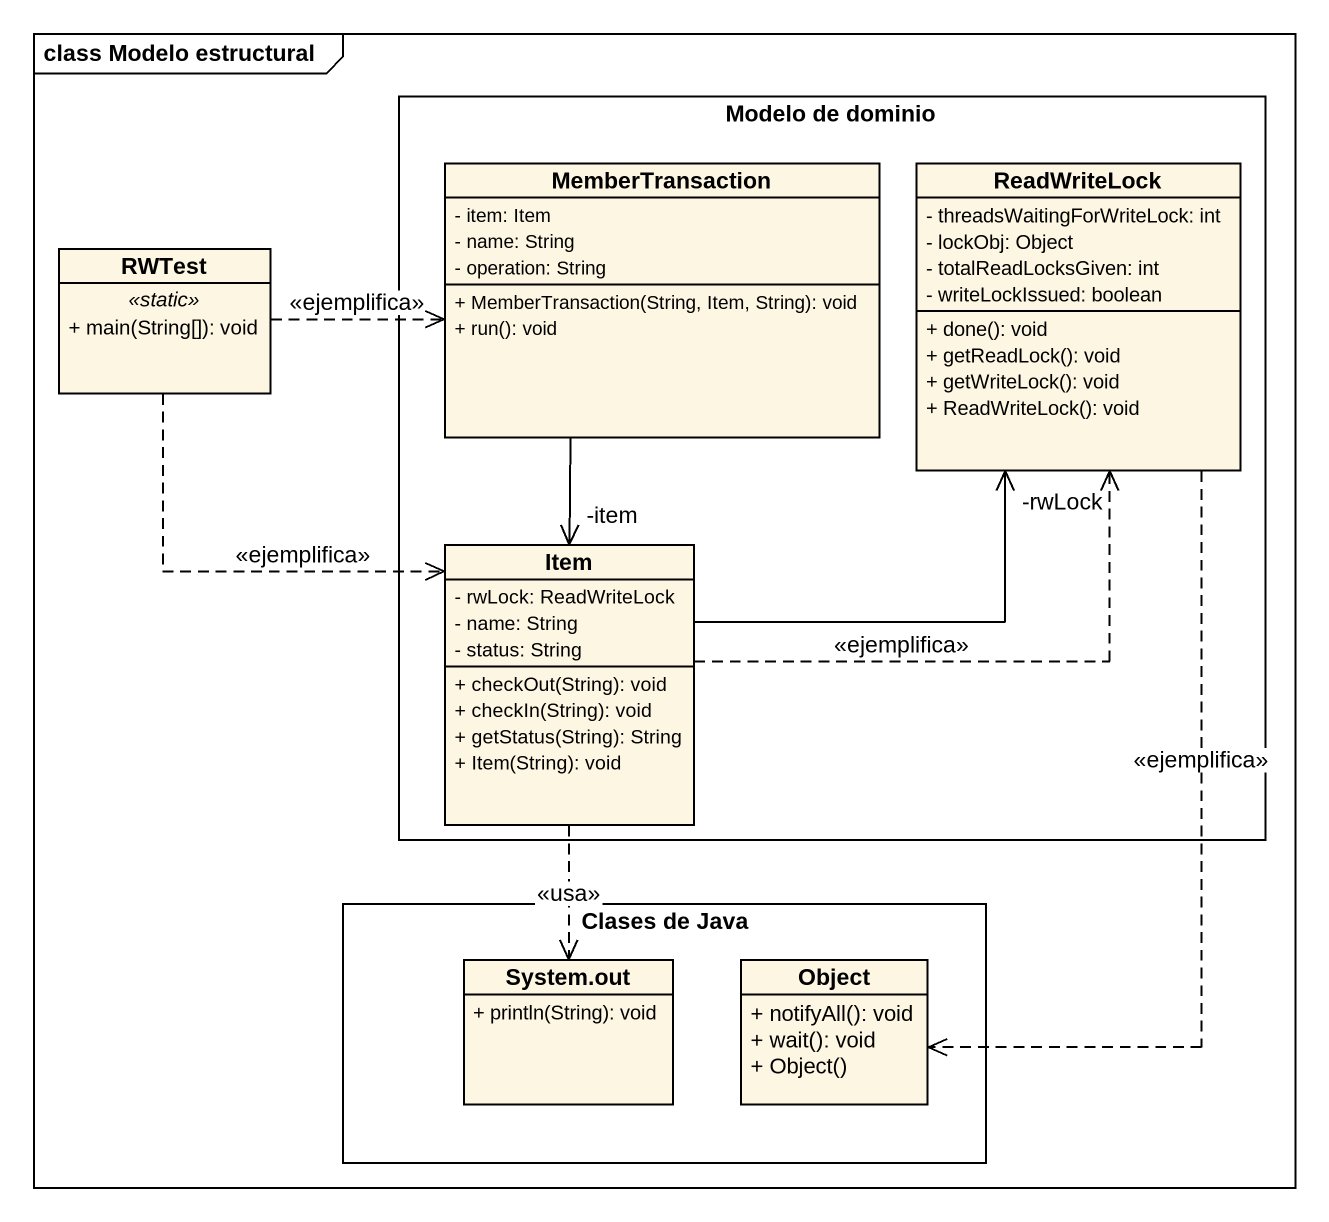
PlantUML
@startuml
mainframe class Modelo estructural
hide circle
hide empty members
skinparam classAttributeIconSize 0
rectangle "Modelo de dominio" as Modelo_de_dominio {
  class MemberTransaction {
    - item: Item
    - name: String
    - operation: String
    + MemberTransaction(String, Item, String): void
    + run(): void
  }
  class ReadWriteLock {
    - threadsWaitingForWriteLock: int
    - lockObj: Object
    - totalReadLocksGiven: int
    - writeLockIssued: boolean
    + done(): void
    + getReadLock(): void
    + getWriteLock(): void
    + ReadWriteLock(): void
  }
  class Item {
    - rwLock: ReadWriteLock
    - name: String
    - status: String
    + checkOut(String): void
    + checkIn(String): void
    + getStatus(String): String
    + Item(String): void
  }
}
class RWTest {
  .. <<static>> ..
  + main(String[]): void
}
rectangle "Clases de Java" as Clases_de_Java {
  class "System.out" as System_out {
    + println(String): void
  }
  class "Object" as Object_ {
    + notifyAll(): void
    + wait(): void
    + Object()
  }
}
MemberTransaction --> "-item" Item
ReadWriteLock ..> Object_ : <<ejemplifica>>
RWTest .right.> MemberTransaction : <<ejemplifica>>
RWTest ..> Item : <<ejemplifica>>
Item .up.> ReadWriteLock : <<ejemplifica>>
Item -up-> "-rwLock" ReadWriteLock
Item ..> System_out : <<usa>>
@enduml
